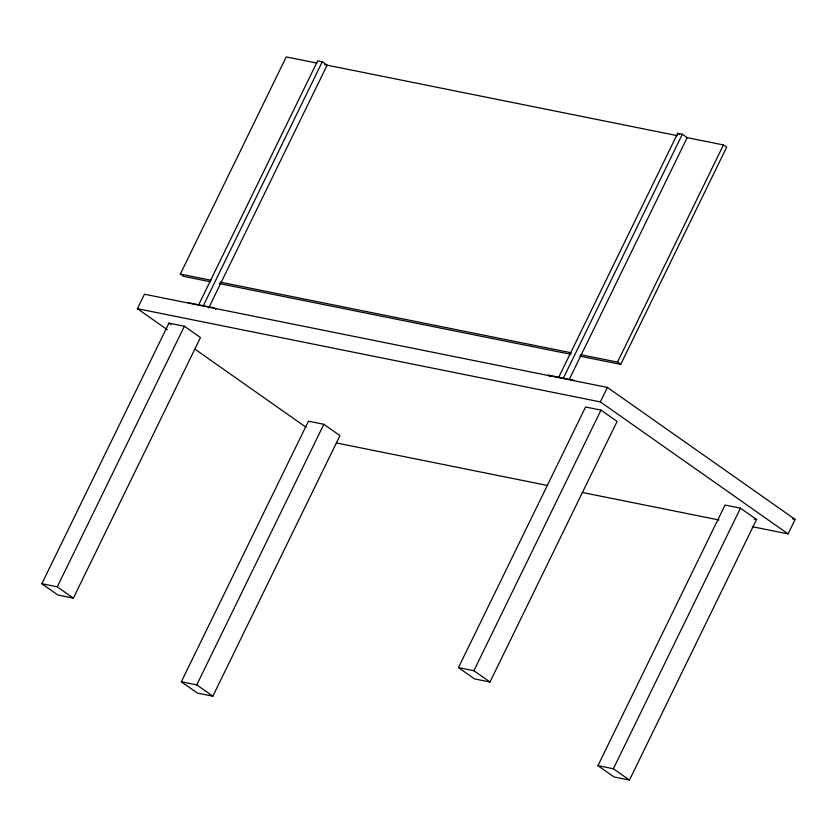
<?xml version="1.0" encoding="UTF-8"?>
<svg xmlns="http://www.w3.org/2000/svg" width="837" height="837" viewBox="0 0 837 837"><rect width="100%" height="100%" fill="white"/><g stroke="black" fill="none" stroke-linecap="round" stroke-linejoin="round"><path stroke-width="1.26" d="M167.295 329.705L137.425 308.707L144.487 294.226L607.4 387.426L795.15 519.421L788.088 533.901L752.285 526.693M210.38 281.755L183.544 276.346L180.321 274.086L286.244 56.926L316.92 63.099M41.85 583.724L168.948 323.124L184.381 326.231L200.472 337.552L73.374 598.141L57.941 595.034L41.85 583.724L57.282 586.831L73.374 598.141M57.282 586.831L184.381 326.231M198.693 304.773L317.673 60.829L322.297 61.76L327.131 65.16L208.716 307.932M203.318 305.704L322.297 61.76M181.326 681.778L308.424 421.189L323.856 424.296L339.948 435.606L212.849 696.206L197.417 693.099L181.326 681.778L196.758 684.886L212.849 696.206M196.758 684.886L323.856 424.296M558.729 377.257L677.708 133.313L682.343 134.244L687.167 137.634L569.338 379.245M563.364 378.188L682.343 134.244M458.467 667.602L585.565 407.002L600.997 410.109L617.089 421.419L489.99 682.019L474.558 678.912L458.467 667.602L473.899 670.709L489.99 682.019M580.439 354.637L617.518 362.107L723.43 144.937L726.652 147.197L620.73 364.367L579.821 356.133M137.425 308.707L600.338 401.896L607.4 387.426M473.899 670.709L600.997 410.109M597.942 765.656L725.041 505.056L740.473 508.164L756.564 519.484L629.466 780.074L614.034 776.966L597.942 765.656L613.375 768.764L629.466 780.074M613.375 768.764L740.473 508.164M324.589 64.648L677.415 135.678M686.361 137.477L723.43 144.937M180.321 274.086L210.997 280.259M219.953 282.069L571.493 352.837M219.336 283.555L570.876 354.333M188.147 302.649L213.864 307.828L215.936 309.292M573.91 380.312L548.193 375.133L550.265 376.598M792.597 518.909L795.15 519.421M754.189 519.003L756.564 519.484M336.683 443.024L547.68 485.502M582.207 492.449L719.035 519.997M677.708 133.313L679.644 134.673M617.518 362.107L620.73 364.367M600.338 401.896L788.088 533.901M168.948 323.124L170.968 324.547M195.031 349.207L305.976 427.205"/></g></svg>
